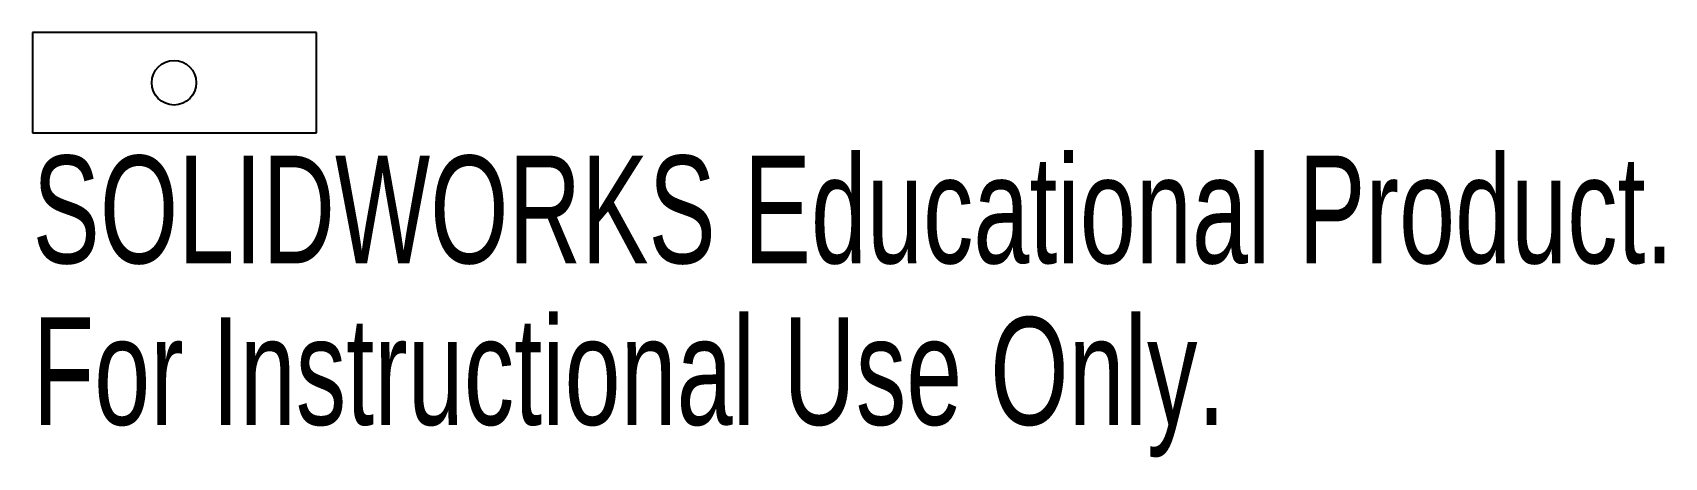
# Model space of a CAD drawing. Header units: millimetres. Extents: x 0 to 73.3, y -19.1 to 0.
import ezdxf

# ---------------------------------------------------------------- set-up
doc = ezdxf.new("R2010")
doc.units = ezdxf.units.MM
doc.styles.add('SLDTEXTSTYLE0', font='TXT', dxfattribs={"width": 0.7})

msp = doc.modelspace()

# ---------------------------------------------------------------- linework, layer by layer
at = {"color": 7, "linetype": 'Continuous', "lineweight": 25}
for p, q in [((12.75, 0), (0, 0)), ((0, 0), (0, -4.5)), ((12.75, -4.5), (12.75, 0)), ((0, -4.5), (12.75, -4.5))]:
    msp.add_line(p, q, dxfattribs=at)
msp.add_circle((6.35, -2.25), 1, dxfattribs=at)

# ---------------------------------------------------------------- texts
at = {"color": 7, "linetype": 'Continuous', "char_height": 4.83362, "attachment_point": 1, "style": 'SLDTEXTSTYLE0'}
for s, insert in [('SOLIDWORKS Educational Product.', (0, -5.52)), ('For Instructional Use Only.', (0, -12.77))]:
    msp.add_mtext(s, dxfattribs=dict(at, insert=insert))

doc.saveas('drawing.dxf')
